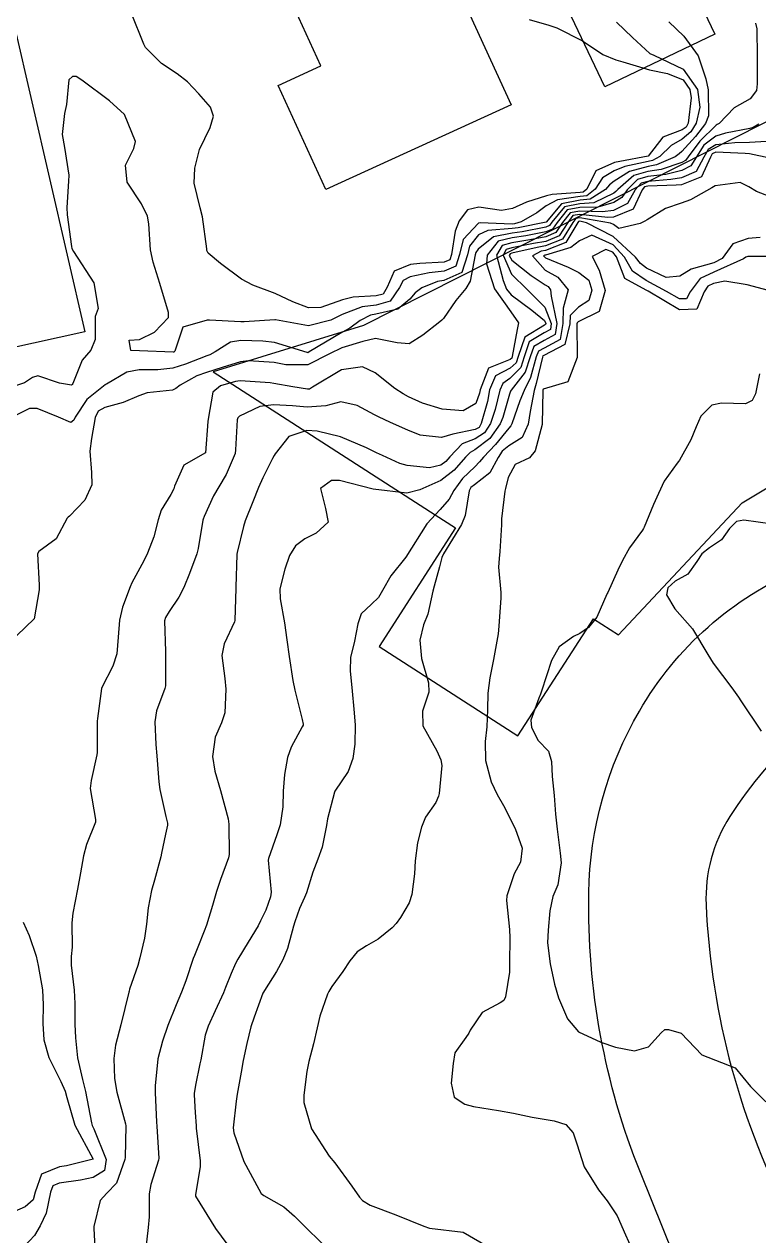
# Model space of a CAD drawing. Header units: metres. Extents: x 286371 to 293043, y 7462578 to 7466404.
# Drawn here: x 289713.3 to 289756.9, y 7464474.5 to 7464546.3 of the extents above; entities that cross this region are included whole.
import ezdxf

# ---------------------------------------------------------------- set-up
doc = ezdxf.new("R2010")
doc.units = ezdxf.units.M
doc.header["$MEASUREMENT"] = 0
for name, color, linetype in [('Curvas de Nivel 1m', 11, 'Continuous'), ('Curvas de Nivel 5m', 15, 'Continuous'), ('Edificações', 30, 'Continuous'), ('Vias primárias', 230, 'Continuous')]:
    doc.layers.add(name, color=color, linetype=linetype)

msp = doc.modelspace()

# ---------------------------------------------------------------- linework, layer by layer
at = {"layer": 'Curvas de Nivel 1m', "flags": 128}
for points, elevation in [([(289743.255, 7464546.602), (289744.419, 7464546.279), (289744.884, 7464546.111), (289746.406, 7464545.339), (289747.621, 7464544.536), (289748.39, 7464544.226), (289748.807, 7464544.098), (289750.381, 7464543.624), (289751.451, 7464543.406), (289752.372, 7464543.026), (289752.78, 7464542.458), (289752.854, 7464541.959), (289752.687, 7464540.459), (289752.562, 7464540.229), (289752.328, 7464540.068), (289751.184, 7464539.619), (289750.304, 7464538.494), (289748.624, 7464538.194), (289748.298, 7464538.127), (289747.192, 7464537.639), (289746.666, 7464536.549), (289746.456, 7464536.367), (289746.271, 7464536.347), (289744.62, 7464536.228), (289744.268, 7464536.152), (289743.09, 7464535.774), (289742.256, 7464535.396), (289741.597, 7464535.281), (289740.257, 7464535.484), (289739.583, 7464535.326), (289739.097, 7464534.662), (289738.85, 7464534.051), (289738.637, 7464532.668), (289738.536, 7464532.342), (289738.207, 7464532.211), (289736.766, 7464532.135), (289736.205, 7464532.082), (289735.23, 7464531.687), (289734.831, 7464530.725), (289734.591, 7464530.315), (289734.176, 7464530.206), (289732.797, 7464530.133), (289732.172, 7464529.974), (289730.895, 7464529.52), (289730.164, 7464529.495), (289729.22, 7464529.864), (289728.177, 7464530.361), (289726.862, 7464530.854), (289726.189, 7464531.197), (289724.944, 7464532.142), (289724.212, 7464532.739), (289724.137, 7464532.896), (289724.118, 7464532.994), (289723.867, 7464534.9), (289723.725, 7464535.43), (289723.379, 7464536.908), (289723.414, 7464537.78), (289723.692, 7464538.904), (289724.324, 7464540.21), (289724.525, 7464540.882), (289724.342, 7464541.404), (289723.653, 7464542.198), (289722.981, 7464542.905), (289722.371, 7464543.39), (289721.44, 7464543.993), (289720.498, 7464544.952), (289720.398, 7464545.137), (289719.65, 7464546.96)], 704), ([(289748.423, 7464546.456), (289749.376, 7464545.543), (289750.396, 7464544.596), (289750.636, 7464544.491), (289752.382, 7464543.657), (289753.239, 7464542.451), (289753.379, 7464541.418), (289753.152, 7464540.452), (289752.833, 7464539.95), (289752.32, 7464539.515), (289751.662, 7464539.126), (289750.994, 7464538.484), (289750.553, 7464538.238), (289750.299, 7464538.188), (289748.93, 7464537.88), (289748.291, 7464537.632), (289747.601, 7464537.218), (289747.16, 7464536.541), (289746.659, 7464536.157), (289746.268, 7464536.118), (289744.921, 7464535.918), (289744.259, 7464535.549), (289743.698, 7464535.147), (289742.778, 7464534.606), (289742.377, 7464534.477), (289742.242, 7464534.47), (289740.335, 7464534.551), (289740.242, 7464534.534), (289739.328, 7464533.558), (289739.111, 7464532.661), (289738.897, 7464531.971), (289738.199, 7464531.677), (289737.307, 7464531.579), (289736.194, 7464531.339), (289735.772, 7464531.129), (289735.559, 7464530.714), (289735.001, 7464529.892), (289734.168, 7464529.669), (289733.348, 7464529.566), (289732.159, 7464529.112), (289731.482, 7464528.778), (289730.148, 7464528.434), (289728.195, 7464528.792), (289728.154, 7464528.8), (289726.337, 7464528.676), (289726.151, 7464528.676), (289724.28, 7464528.765), (289724.152, 7464528.772), (289722.701, 7464528.361), (289722.234, 7464526.923), (289722.172, 7464526.875), (289722.123, 7464526.864), (289720.134, 7464526.944), (289719.619, 7464526.962), (289719.52, 7464527.577), (289720.134, 7464527.618), (289721.03, 7464528.052), (289721.86, 7464528.929), (289721.858, 7464529.23), (289721.333, 7464530.937), (289720.943, 7464532.204), (289720.789, 7464532.946), (289720.689, 7464534.496), (289720.602, 7464534.949), (289720.255, 7464535.677), (289719.4, 7464536.968), (289719.295, 7464537.964), (289719.804, 7464538.962), (289719.898, 7464539.373), (289719.245, 7464540.971), (289718.346, 7464541.777), (289716.72, 7464543.009), (289716.368, 7464543.231), (289716.161, 7464543.224), (289715.945, 7464543.021), (289715.798, 7464541.57), (289715.693, 7464541.024), (289715.554, 7464539.787), (289715.69, 7464539.024), (289715.932, 7464537.367), (289715.931, 7464537.02), (289715.815, 7464535.457), (289715.845, 7464535.02), (289716.092, 7464533.14), (289716.11, 7464533.016), (289716.211, 7464532.843), (289717.429, 7464530.996), (289717.688, 7464529.464), (289717.513, 7464528.994), (289717.51, 7464527.617), (289717.243, 7464526.998), (289716.73, 7464526.39), (289716.18, 7464525.013), (289716.148, 7464524.958), (289716.093, 7464524.923), (289715.392, 7464525.025), (289714.1, 7464525.463), (289713.783, 7464525.365), (289713.318, 7464525.056), (289712.401, 7464524.759)], 703), ([(289751.523, 7464546.478), (289752.412, 7464545.628), (289753.265, 7464544.451), (289753.725, 7464543.093), (289753.854, 7464542.442), (289753.888, 7464540.894), (289753.707, 7464540.444), (289753.104, 7464539.671), (289752.309, 7464538.788), (289752.142, 7464538.631), (289751.897, 7464538.471), (289750.805, 7464537.978), (289750.295, 7464537.882), (289749.206, 7464537.595), (289748.282, 7464537.024), (289748.012, 7464536.795), (289747.769, 7464536.532), (289746.86, 7464535.95), (289746.264, 7464535.894), (289745.164, 7464535.667), (289744.249, 7464534.584), (289742.603, 7464534.244), (289742.238, 7464534.207), (289740.786, 7464534.086), (289740.232, 7464533.825), (289739.704, 7464533.171), (289739.581, 7464532.654), (289739.26, 7464531.597), (289738.191, 7464531.13), (289737.803, 7464531.067), (289736.876, 7464530.694), (289736.482, 7464530.397), (289736.174, 7464530.017), (289735.458, 7464529.421), (289734.16, 7464529.123), (289733.826, 7464529.073), (289733.229, 7464528.748), (289732.61, 7464528.294), (289732.143, 7464528.039), (289730.206, 7464526.883), (289730.125, 7464526.841), (289730.083, 7464526.847), (289728.133, 7464527.445), (289727.452, 7464527.527), (289726.134, 7464527.559), (289725.537, 7464527.47), (289724.613, 7464526.887), (289724.298, 7464526.716), (289724.12, 7464526.649), (289722.866, 7464526.16), (289722.109, 7464525.924), (289721.211, 7464525.834), (289720.107, 7464525.819), (289719.382, 7464525.688), (289718.173, 7464524.983), (289718.125, 7464524.953), (289718.093, 7464524.936), (289717.016, 7464524.064), (289716.32, 7464523.011), (289716.239, 7464522.834), (289716.059, 7464522.703), (289715.328, 7464523.025), (289714.071, 7464523.53), (289713.602, 7464523.521), (289712.664, 7464523.065)], 702), ([(289756.667, 7464546.391), (289756.756, 7464546.052), (289756.761, 7464544.389), (289756.762, 7464542.789), (289756.729, 7464542.397), (289756.357, 7464541.902), (289755.402, 7464541.365), (289754.513, 7464540.432), (289754.389, 7464540.378), (289754.333, 7464540.349), (289753.367, 7464539.4), (289752.668, 7464538.459), (289752.514, 7464538.248), (289752.299, 7464538.124), (289751.067, 7464537.709), (289750.29, 7464537.586), (289749.446, 7464537.347), (289748.504, 7464536.521), (289748.396, 7464536.398), (289748.271, 7464536.299), (289747.075, 7464535.729), (289746.261, 7464535.674), (289745.333, 7464535.493), (289744.582, 7464534.579), (289744.443, 7464534.379), (289744.24, 7464534.289), (289742.831, 7464534.01), (289742.234, 7464533.939), (289741.138, 7464533.724), (289740.219, 7464532.992), (289740.079, 7464532.784), (289740.045, 7464532.647), (289739.746, 7464531.095), (289739.494, 7464530.655), (289738.892, 7464529.945), (289738.157, 7464528.866), (289738.061, 7464528.77), (289737.949, 7464528.678), (289736.945, 7464527.889), (289736.134, 7464527.363), (289735.415, 7464527.435), (289734.138, 7464527.68), (289733.373, 7464527.508), (289732.13, 7464527.136), (289731.395, 7464526.779), (289730.114, 7464526.116), (289728.81, 7464526.128), (289728.115, 7464526.258), (289726.608, 7464526.366), (289726.116, 7464526.306), (289725.032, 7464525.959), (289724.106, 7464525.672), (289723.538, 7464525.467), (289722.551, 7464524.918), (289722.297, 7464524.716), (289722.09, 7464524.624), (289720.582, 7464524.452), (289720.084, 7464524.29), (289719.158, 7464523.888), (289718.073, 7464523.596), (289717.689, 7464523.371), (289717.509, 7464522.993), (289717.292, 7464521.749), (289717.179, 7464520.997), (289717.286, 7464519.724), (289717.306, 7464518.995), (289716.9, 7464518.091), (289715.976, 7464517.147), (289715.902, 7464517.088), (289715.85, 7464517.016), (289715.183, 7464515.798), (289714.161, 7464515.041), (289714.079, 7464514.905), (289714.183, 7464513.04), (289714.174, 7464512.777), (289713.884, 7464511.044), (289712.856, 7464510.073)], 701), ([(289757.332, 7464539.376), (289756.318, 7464539.321), (289755.439, 7464539.296), (289754.315, 7464539.174), (289753.86, 7464538.892), (289753.607, 7464538.445), (289753.146, 7464537.597), (289752.285, 7464537.211), (289751.644, 7464537.114), (289750.282, 7464537.006), (289749.882, 7464536.899), (289749.535, 7464536.506), (289749.076, 7464535.698), (289748.255, 7464535.287), (289747.594, 7464535.195), (289746.254, 7464535.246), (289745.67, 7464535.146), (289745.222, 7464534.57), (289744.834, 7464533.976), (289744.231, 7464533.723), (289743.282, 7464533.545), (289742.225, 7464533.369), (289741.639, 7464533.207), (289741.31, 7464532.628), (289741.697, 7464531.116), (289741.908, 7464530.619), (289742.179, 7464530.276), (289743.398, 7464529.364), (289744.157, 7464528.751), (289744.232, 7464528.583), (289744.223, 7464528.513), (289744.152, 7464528.474), (289742.984, 7464527.759), (289742.588, 7464526.607), (289742.482, 7464526.243), (289742.11, 7464525.921), (289741.259, 7464525.469), (289740.898, 7464524.632), (289740.766, 7464523.948), (289740.408, 7464522.639), (289740.278, 7464522.413), (289740.049, 7464522.294), (289738.709, 7464522.007), (289738.047, 7464521.801), (289736.788, 7464521.955), (289736.055, 7464522.238), (289735.725, 7464522.377), (289734.974, 7464522.726), (289734.351, 7464523.021), (289734.07, 7464523.163), (289733.037, 7464523.714), (289732.081, 7464523.918), (289731.182, 7464523.683), (289730.076, 7464523.617), (289729.2, 7464523.695), (289728.078, 7464523.743), (289727.27, 7464523.653), (289726.067, 7464523.08), (289725.959, 7464522.973), (289725.927, 7464522.867), (289725.836, 7464521.069), (289725.798, 7464520.868), (289725.279, 7464519.611), (289724.831, 7464518.882), (289724.524, 7464518.358), (289723.978, 7464517.13), (289723.904, 7464516.966), (289723.886, 7464516.896), (289723.621, 7464515.228), (289723.54, 7464514.901), (289723.093, 7464513.734), (289722.754, 7464512.912), (289722.471, 7464512.347), (289721.885, 7464511.492), (289721.666, 7464511.14), (289721.62, 7464510.928), (289721.669, 7464509.105), (289721.672, 7464508.927), (289721.667, 7464507.076), (289721.637, 7464506.927), (289721.142, 7464505.586), (289721.038, 7464504.936), (289721.097, 7464503.601), (289721.154, 7464502.933), (289721.279, 7464501.383), (289721.343, 7464500.93), (289721.7, 7464499.32), (289721.798, 7464498.923), (289721.799, 7464498.817), (289721.684, 7464498.283), (289721.439, 7464497.156), (289721.391, 7464496.929), (289721.022, 7464495.555), (289720.839, 7464494.936), (289720.644, 7464493.914), (289720.546, 7464492.94), (289720.423, 7464492.111), (289720.16, 7464490.946), (289720.027, 7464490.487), (289719.546, 7464489.072), (289719.511, 7464488.955), (289719.498, 7464488.91), (289719.02, 7464486.972), (289718.712, 7464485.76), (289718.619, 7464484.977), (289718.653, 7464483.79), (289718.797, 7464482.974), (289719.305, 7464481.087), (289719.324, 7464480.966), (289719.274, 7464479.088), (289719.266, 7464478.966), (289718.775, 7464477.572), (289718.194, 7464476.982), (289717.794, 7464476.55), (289717.433, 7464474.993), (289717.428, 7464474.888), (289717.52, 7464472.991)], 699), ([(289757.515, 7464538.386), (289756.307, 7464538.63), (289756.062, 7464538.654), (289754.309, 7464538.742), (289754.106, 7464538.638), (289754.004, 7464538.439), (289753.463, 7464537.27), (289752.279, 7464536.81), (289751.962, 7464536.786), (289750.277, 7464536.72), (289750.097, 7464536.677), (289749.958, 7464536.499), (289749.416, 7464535.348), (289748.249, 7464534.873), (289747.906, 7464534.872), (289746.251, 7464535.037), (289745.839, 7464534.972), (289745.531, 7464534.565), (289745.03, 7464533.775), (289744.227, 7464533.447), (289743.507, 7464533.313), (289742.221, 7464533.065), (289741.88, 7464532.959), (289741.704, 7464532.622), (289742.197, 7464531.501), (289743.123, 7464530.6), (289744.168, 7464529.534), (289744.555, 7464528.578), (289744.509, 7464528.216), (289744.145, 7464528.011), (289743.254, 7464527.481), (289742.941, 7464526.602), (289742.746, 7464525.97), (289742.098, 7464525.305), (289741.693, 7464525.019), (289741.504, 7464524.623), (289741.223, 7464523.475), (289740.947, 7464522.631), (289740.595, 7464522.087), (289740.04, 7464521.737), (289739.27, 7464521.425), (289738.531, 7464520.667), (289738.307, 7464520.383), (289738.016, 7464520.162), (289737.329, 7464520.003), (289736.016, 7464520.152), (289735.58, 7464520.275), (289734.54, 7464520.734), (289734.2, 7464520.905), (289734.038, 7464520.982), (289733.597, 7464521.195), (289732.05, 7464521.854), (289730.663, 7464522.187), (289730.055, 7464522.216), (289728.993, 7464521.877), (289728.175, 7464520.832), (289728.126, 7464520.74), (289728.03, 7464520.565), (289727.441, 7464519.415), (289727.194, 7464518.847), (289726.854, 7464517.989), (289726.397, 7464516.858), (289726.296, 7464516.531), (289725.936, 7464514.982), (289725.915, 7464514.884), (289725.912, 7464514.865), (289725.848, 7464512.923), (289725.845, 7464512.865), (289725.788, 7464510.953), (289725.769, 7464510.866), (289725.157, 7464509.573), (289725.026, 7464508.877), (289725.191, 7464507.507), (289725.263, 7464506.873), (289725.187, 7464505.479), (289724.988, 7464504.876), (289724.627, 7464504.026), (289724.463, 7464502.884), (289724.605, 7464502.018), (289724.939, 7464500.876), (289725.388, 7464499.18), (289725.429, 7464498.868), (289725.46, 7464497.075), (289725.417, 7464496.868), (289724.931, 7464495.589), (289724.692, 7464494.879), (289724.468, 7464494.035), (289724.116, 7464492.887), (289723.971, 7464492.516), (289723.584, 7464491.574), (289723.392, 7464491.082), (289723.323, 7464490.898), (289722.886, 7464489.573), (289722.633, 7464488.908), (289722.303, 7464488.142), (289721.823, 7464486.92), (289721.5, 7464485.995), (289721.228, 7464484.938), (289721.064, 7464483.337), (289721.066, 7464482.94), (289721.151, 7464481.215), (289721.169, 7464480.938), (289721.274, 7464479.058), (289721.255, 7464478.937), (289720.807, 7464477.501), (289720.711, 7464476.944), (289720.703, 7464475.578), (289720.652, 7464474.945), (289720.512, 7464473.74)], 698), ([(289758.263, 7464535.816), (289756.735, 7464536.398), (289756.278, 7464536.676), (289755.759, 7464536.935), (289754.279, 7464536.743), (289754.083, 7464536.631), (289753.761, 7464536.442), (289752.809, 7464535.913), (289752.263, 7464535.704), (289751.333, 7464535.404), (289750.247, 7464534.721), (289750.1, 7464534.643), (289749.827, 7464534.501), (289748.555, 7464534.204), (289748.243, 7464534.456), (289748.072, 7464534.527), (289746.248, 7464534.836), (289746.007, 7464534.799), (289745.831, 7464534.561), (289745.224, 7464533.575), (289744.223, 7464533.173), (289743.729, 7464533.085), (289742.216, 7464532.745), (289742.119, 7464532.712), (289742.068, 7464532.617), (289742.21, 7464532.33), (289743.362, 7464531.431), (289744.188, 7464530.872), (289744.367, 7464530.762), (289744.516, 7464530.579), (289744.557, 7464530.2), (289744.886, 7464528.573), (289744.793, 7464527.922), (289744.139, 7464527.561), (289743.523, 7464527.204), (289743.299, 7464526.597), (289743.011, 7464525.696), (289742.175, 7464524.613), (289742.138, 7464524.558), (289742.08, 7464524.373), (289741.679, 7464523.003), (289741.527, 7464522.622), (289740.917, 7464521.755), (289740.031, 7464521.082), (289739.755, 7464520.923), (289739.46, 7464520.653), (289738.796, 7464519.879), (289738.003, 7464519.26), (289736.764, 7464518.699), (289735.991, 7464518.503), (289733.994, 7464518.744), (289732.004, 7464519.254), (289731.525, 7464519.261), (289730.869, 7464518.791), (289731.173, 7464517.594), (289731.315, 7464516.784), (289730.618, 7464516.131), (289729.949, 7464515.803), (289729.382, 7464515.376), (289729.032, 7464514.818), (289728.747, 7464513.997), (289728.466, 7464512.826), (289728.473, 7464512.248), (289728.737, 7464510.821), (289728.879, 7464509.799), (289729.004, 7464508.817), (289729.235, 7464507.401), (289729.355, 7464506.811), (289729.788, 7464505.07), (289729.841, 7464504.804), (289729.837, 7464504.75), (289729.782, 7464504.637), (289729.132, 7464503.445), (289728.917, 7464502.817), (289728.742, 7464501.816), (289728.664, 7464500.82), (289728.632, 7464499.899), (289728.472, 7464498.823), (289728.271, 7464498.24), (289727.777, 7464496.833), (289727.769, 7464496.726), (289727.939, 7464494.83), (289727.907, 7464494.553), (289727.618, 7464493.775), (289727.318, 7464493.13), (289727.166, 7464492.841), (289726.576, 7464491.863), (289725.957, 7464490.859), (289725.824, 7464490.607), (289725.561, 7464490.008), (289725.232, 7464489.186), (289725.108, 7464488.871), (289724.618, 7464487.788), (289724.202, 7464486.884), (289724.037, 7464486.355), (289723.764, 7464484.89), (289723.718, 7464484.653), (289723.461, 7464483.382), (289723.371, 7464482.896), (289723.367, 7464482.811), (289723.437, 7464481.764), (289723.486, 7464480.964), (289723.487, 7464480.903), (289723.49, 7464480.836), (289723.723, 7464478.899), (289723.734, 7464478.544), (289723.45, 7464476.903), (289723.462, 7464476.793), (289724.647, 7464474.885), (289725.31, 7464473.965)], 697), ([(289756.946, 7464533.678), (289756.228, 7464533.624), (289755.333, 7464533.307), (289754.69, 7464532.427), (289754.2, 7464532.168), (289752.863, 7464531.793), (289752.192, 7464531.374), (289751.364, 7464531.304), (289750.205, 7464531.859), (289749.843, 7464532.134), (289749.545, 7464532.504), (289748.232, 7464533.744), (289746.648, 7464534.548), (289746.245, 7464534.636), (289746.176, 7464534.624), (289746.13, 7464534.556), (289745.42, 7464533.372), (289744.219, 7464532.899), (289743.951, 7464532.856), (289743.445, 7464532.596), (289744.201, 7464531.738), (289744.94, 7464531.318), (289745.551, 7464530.564), (289745.258, 7464529.477), (289745.253, 7464528.568), (289745.081, 7464527.625), (289744.132, 7464527.114), (289743.793, 7464526.925), (289743.666, 7464526.591), (289743.321, 7464525.375), (289742.954, 7464524.601), (289742.694, 7464523.985), (289742.224, 7464522.612), (289742.16, 7464522.505), (289742.05, 7464522.37), (289741.258, 7464521.404), (289740.541, 7464520.637), (289740.298, 7464520.362), (289740.016, 7464520.075), (289739.291, 7464519.369), (289738.778, 7464518.663), (289738.501, 7464518.152), (289737.977, 7464517.543), (289737.167, 7464516.69), (289735.934, 7464514.714), (289735.037, 7464513.608), (289734.54, 7464512.735), (289734.31, 7464512.326), (289733.892, 7464511.915), (289733.281, 7464511.356), (289733.075, 7464510.756), (289732.884, 7464509.733), (289732.655, 7464508.762), (289732.629, 7464507.966), (289732.754, 7464506.76), (289732.855, 7464505.702), (289732.924, 7464504.757), (289732.901, 7464503.624), (289732.786, 7464502.759), (289732.518, 7464501.988), (289731.725, 7464500.831), (289731.702, 7464500.797), (289731.696, 7464500.775), (289731.289, 7464499.192), (289731.223, 7464498.782), (289730.961, 7464497.499), (289730.704, 7464496.789), (289730.416, 7464496.029), (289730.033, 7464494.798), (289729.918, 7464494.512), (289729.62, 7464493.858), (289729.345, 7464493.071), (289729.271, 7464492.809), (289728.903, 7464491.496), (289728.632, 7464490.819), (289728.266, 7464490.121), (289727.547, 7464489.006), (289727.482, 7464488.899), (289727.451, 7464488.836), (289726.939, 7464487.427), (289726.746, 7464486.846), (289726.494, 7464485.855), (289726.289, 7464484.852), (289726.162, 7464484.166), (289725.93, 7464482.857), (289725.865, 7464482.439), (289725.697, 7464480.86), (289725.72, 7464480.558), (289726.326, 7464478.856), (289726.693, 7464478.168), (289727.356, 7464476.965), (289727.499, 7464476.832), (289728.692, 7464476.165), (289729.336, 7464475.606), (289730.149, 7464474.792), (289731.308, 7464473.674)], 696), ([(289758.035, 7464530.377), (289756.181, 7464530.861), (289754.848, 7464531.089), (289754.182, 7464530.945), (289753.84, 7464530.781), (289753.629, 7464530.443), (289753.187, 7464529.421), (289752.158, 7464529.392), (289750.305, 7464530.493), (289750.185, 7464530.549), (289748.923, 7464531.242), (289748.426, 7464532.521), (289748.218, 7464532.801), (289747.797, 7464532.955), (289746.987, 7464532.543), (289747.407, 7464531.742), (289747.746, 7464530.531), (289747.407, 7464529.288), (289746.156, 7464528.677), (289746.091, 7464528.62), (289746.082, 7464528.556), (289746.086, 7464526.584), (289746.084, 7464526.555), (289745.542, 7464525.116), (289744.086, 7464524.677), (289744.057, 7464524.612), (289744.052, 7464524.585), (289744.014, 7464522.626), (289744.016, 7464522.585), (289743.608, 7464521.013), (289743.271, 7464520.596), (289742.414, 7464520.212), (289742.006, 7464519.437), (289741.838, 7464518.775), (289741.804, 7464518.617), (289741.606, 7464516.983), (289741.597, 7464516.62), (289741.513, 7464515.048), (289741.457, 7464514.622), (289741.42, 7464514.118), (289741.56, 7464512.621), (289741.568, 7464512.289), (289741.455, 7464510.623), (289741.398, 7464510.155), (289741.135, 7464508.635), (289740.917, 7464507.548), (289740.801, 7464506.64), (289740.769, 7464505.67), (289740.729, 7464504.64), (289740.636, 7464503.776), (289740.648, 7464502.641), (289740.998, 7464501.372), (289741.349, 7464500.63), (289741.714, 7464499.982), (289742.416, 7464498.614), (289742.835, 7464497.448), (289742.738, 7464496.608), (289742.35, 7464495.918), (289741.916, 7464494.62), (289741.91, 7464494.341), (289742.077, 7464492.617), (289742.092, 7464492.119), (289742.084, 7464490.617), (289742.086, 7464490.094), (289741.852, 7464488.62), (289741.739, 7464488.413), (289741.529, 7464488.26), (289740.454, 7464487.706), (289739.741, 7464486.651), (289739.675, 7464486.478), (289739.497, 7464486.204), (289738.847, 7464485.301), (289738.732, 7464484.666), (289738.629, 7464483.495), (289738.801, 7464482.664), (289739.438, 7464482.266), (289739.954, 7464482.129), (289741.433, 7464481.881), (289742.326, 7464481.716), (289743.428, 7464481.491), (289744.738, 7464481.261), (289745.421, 7464481.048), (289745.853, 7464480.558), (289746.064, 7464479.895), (289746.512, 7464478.548), (289747.364, 7464477.174), (289747.876, 7464476.527), (289748.457, 7464475.634), (289748.957, 7464474.51), (289749.312, 7464473.717)], 694), ([(289756.901, 7464525.593), (289756.662, 7464524.396), (289756.469, 7464524.008), (289756.075, 7464523.815), (289754.65, 7464523.851), (289754.073, 7464523.73), (289753.429, 7464523.078), (289753.161, 7464522.448), (289752.832, 7464521.663), (289752.166, 7464520.462), (289752.105, 7464520.381), (289752.021, 7464520.284), (289751.259, 7464519.222), (289750.908, 7464518.481), (289750.629, 7464517.841), (289750.069, 7464516.493), (289750.036, 7464516.42), (289749.961, 7464516.32), (289749.189, 7464515.262), (289748.787, 7464514.512), (289748.502, 7464513.939), (289747.905, 7464512.618), (289747.872, 7464512.557), (289747.86, 7464512.525), (289747.267, 7464511.15), (289746.774, 7464510.541), (289746.245, 7464510.172), (289745.866, 7464510.004), (289745.023, 7464509.4), (289744.572, 7464508.574), (289743.982, 7464506.757), (289743.925, 7464506.592), (289743.81, 7464506.344), (289743.354, 7464505.038), (289743.378, 7464504.601), (289743.773, 7464503.833), (289744.386, 7464503.205), (289744.578, 7464502.582), (289744.615, 7464501.707), (289744.725, 7464500.579), (289744.813, 7464499.472), (289744.908, 7464498.576), (289745.092, 7464497.153), (289745.143, 7464496.572), (289744.942, 7464495.278), (289744.647, 7464494.579), (289744.468, 7464493.731), (289744.381, 7464492.583), (289744.343, 7464491.829), (289744.482, 7464490.581), (289744.754, 7464489.368), (289744.99, 7464488.573), (289745.515, 7464487.313), (289746.168, 7464486.554), (289747.495, 7464485.94), (289748.369, 7464485.644), (289749.488, 7464485.429), (289750.324, 7464485.66), (289751.067, 7464486.481), (289751.3, 7464486.685), (289751.507, 7464486.694), (289752.268, 7464486.463), (289753.485, 7464485.193), (289755.474, 7464484.414), (289756.367, 7464483.305), (289757.281, 7464482.387)], 693), ([(289757.678, 7464516.669), (289755.972, 7464516.903), (289755.554, 7464516.827), (289755.122, 7464516.417), (289754.645, 7464515.733), (289753.947, 7464515.274), (289753.483, 7464514.899), (289753.182, 7464514.446), (289752.666, 7464513.71), (289751.916, 7464513.277), (289751.481, 7464512.9), (289751.386, 7464512.472), (289751.892, 7464511.647), (289752.927, 7464510.449), (289753.852, 7464508.944), (289754.165, 7464508.43), (289755.274, 7464506.961), (289755.668, 7464506.407), (289755.811, 7464506.19), (289757.015, 7464504.386)], 692), ([(289713.234, 7464493.06), (289713.592, 7464492.269), (289713.995, 7464491.048), (289714.132, 7464490.479), (289714.374, 7464489.042), (289714.421, 7464488.151), (289714.391, 7464487.041), (289714.46, 7464486.08), (289714.754, 7464485.035), (289715.463, 7464483.606), (289715.721, 7464483.02), (289715.817, 7464482.65), (289716.306, 7464481.011), (289717.394, 7464478.994), (289715.801, 7464478.605), (289715.387, 7464478.54), (289714.322, 7464478.098), (289713.951, 7464477.046), (289713.826, 7464476.579), (289713.351, 7464476.159), (289712.578, 7464475.833)], 701)]:
    msp.add_lwpolyline(points, dxfattribs=dict(at, elevation=elevation))
at = {"layer": 'Curvas de Nivel 5m', "flags": 128}
for points, elevation in [([(289756.865, 7464540.396), (289756.529, 7464540.203), (289756.33, 7464540.152), (289754.887, 7464539.865), (289754.323, 7464539.683), (289753.613, 7464539.147), (289753.166, 7464538.452), (289752.83, 7464537.923), (289752.292, 7464537.646), (289751.346, 7464537.42), (289750.286, 7464537.293), (289749.663, 7464537.125), (289749.059, 7464536.513), (289748.737, 7464536.048), (289748.262, 7464535.754), (289747.32, 7464535.476), (289746.258, 7464535.458), (289745.501, 7464535.32), (289744.908, 7464534.574), (289744.639, 7464534.178), (289744.235, 7464534.005), (289743.057, 7464533.777), (289742.23, 7464533.66), (289741.4, 7464533.453), (289740.751, 7464532.636), (289740.721, 7464532.122), (289741.182, 7464530.629), (289742.164, 7464529.259), (289742.616, 7464528.608), (289742.532, 7464528.225), (289742.246, 7464526.613), (289742.219, 7464526.516), (289742.121, 7464526.444), (289740.826, 7464525.918), (289740.332, 7464524.641), (289740.299, 7464524.432), (289740.078, 7464523.827), (289739.326, 7464523.398), (289738.076, 7464523.497), (289736.925, 7464523.848), (289736.087, 7464524.226), (289735.77, 7464524.391), (289735.286, 7464524.717), (289734.108, 7464525.649), (289733.356, 7464525.993), (289732.11, 7464525.829), (289730.401, 7464524.8), (289730.214, 7464524.681), (289730.092, 7464524.671), (289729.234, 7464524.817), (289728.097, 7464525.022), (289727.885, 7464525.049), (289726.099, 7464525.168), (289725.835, 7464525.131), (289724.944, 7464524.882), (289724.485, 7464524.492), (289724.204, 7464522.892), (289724.195, 7464522.76), (289724.048, 7464520.894), (289722.761, 7464520.175), (289722.21, 7464518.921), (289722.165, 7464518.759), (289721.997, 7464518.426), (289721.412, 7464517.503), (289721.238, 7464516.935), (289720.975, 7464515.923), (289720.599, 7464514.945), (289720.384, 7464514.501), (289719.924, 7464513.616), (289719.688, 7464513.187), (289719.572, 7464512.96), (289719.118, 7464511.737), (289718.939, 7464510.969), (289718.869, 7464509.964), (289718.783, 7464508.97), (289718.554, 7464508.253), (289717.903, 7464506.983), (289717.881, 7464506.915), (289717.804, 7464506.333), (289717.637, 7464505.136), (289717.625, 7464504.987), (289717.622, 7464503.12), (289717.609, 7464502.987), (289717.264, 7464501.459), (289717.216, 7464500.992), (289717.528, 7464499.155), (289717.518, 7464498.987), (289716.996, 7464497.672), (289716.817, 7464496.997), (289716.625, 7464495.981), (289716.458, 7464495.008), (289716.181, 7464493.582), (289716.12, 7464493.014), (289716.137, 7464491.568), (289716.082, 7464491.017), (289716.074, 7464490.509), (289716.259, 7464489.014), (289716.306, 7464488.239), (289716.306, 7464487.013), (289716.328, 7464486.186), (289716.448, 7464485.01), (289716.749, 7464483.721), (289716.939, 7464483.002), (289717.281, 7464481.142), (289717.322, 7464480.996), (289717.421, 7464480.792), (289718.161, 7464478.983), (289718.053, 7464478.315), (289717.378, 7464477.915), (289716.634, 7464477.747), (289715.372, 7464477.576), (289714.991, 7464477.409), (289714.852, 7464477.032), (289714.588, 7464475.793), (289714.234, 7464475.041), (289713.899, 7464474.469), (289713.316, 7464473.831)], 700), ([(289758.03, 7464532.555), (289756.207, 7464532.545), (289756.104, 7464532.508), (289755.953, 7464532.408), (289754.192, 7464531.622), (289753.388, 7464531.249), (289752.805, 7464530.455), (289752.58, 7464530.046), (289752.168, 7464530.033), (289751.387, 7464530.476), (289750.194, 7464531.129), (289749.382, 7464531.687), (289748.897, 7464532.514), (289748.225, 7464533.249), (289746.967, 7464533.81), (289746.228, 7464533.487), (289745.711, 7464533.073), (289744.215, 7464532.631), (289744.174, 7464532.625), (289744.097, 7464532.586), (289744.212, 7464532.474), (289745.555, 7464531.915), (289746.2, 7464531.609), (289746.782, 7464531.135), (289746.954, 7464530.543), (289746.787, 7464529.93), (289746.169, 7464529.546), (289745.676, 7464529.047), (289745.649, 7464528.562), (289745.366, 7464527.329), (289744.125, 7464526.681), (289744.064, 7464526.646), (289744.038, 7464526.586), (289743.665, 7464525.019), (289743.545, 7464524.593), (289743.314, 7464523.347), (289743.186, 7464522.597), (289742.829, 7464521.816), (289742.034, 7464521.309), (289741.651, 7464520.999), (289741.399, 7464520.624), (289740.92, 7464519.722), (289740, 7464519.011), (289739.794, 7464518.85), (289739.687, 7464518.649), (289739.443, 7464517.181), (289739.231, 7464516.655), (289738.168, 7464514.91), (289738.069, 7464514.682), (289737.926, 7464514.133), (289737.613, 7464512.984), (289737.542, 7464512.69), (289737.241, 7464511.336), (289736.971, 7464510.698), (289736.768, 7464509.793), (289736.855, 7464508.699), (289737.267, 7464507.249), (289737.286, 7464506.692), (289736.914, 7464505.581), (289736.936, 7464504.697), (289737.762, 7464503.211), (289738.015, 7464502.681), (289738.07, 7464502.359), (289737.907, 7464500.682), (289737.877, 7464500.527), (289737.716, 7464500.15), (289737.102, 7464499.294), (289736.857, 7464498.697), (289736.619, 7464497.762), (289736.484, 7464496.702), (289736.44, 7464495.915), (289736.281, 7464494.705), (289736.131, 7464494.203), (289735.613, 7464493.328), (289735.348, 7464492.978), (289735.122, 7464492.722), (289734.281, 7464492.046), (289733.588, 7464491.647), (289733.044, 7464491.29), (289732.616, 7464490.759), (289732.195, 7464490.135), (289731.551, 7464489.232), (289731.373, 7464488.951), (289731.281, 7464488.778), (289730.838, 7464487.471), (289730.67, 7464486.787), (289730.449, 7464485.841), (289730.183, 7464484.794), (289730.066, 7464484.201), (289729.882, 7464482.798), (289729.888, 7464482.355), (289730.339, 7464480.791), (289731.39, 7464479.168), (289731.716, 7464478.769), (289732.726, 7464477.392), (289733.177, 7464476.747), (289733.351, 7464476.538), (289733.817, 7464476.268), (289735.339, 7464475.701), (289737.008, 7464475.01), (289737.327, 7464474.911), (289739.324, 7464474.654), (289741.307, 7464473.52)], 695)]:
    msp.add_lwpolyline(points, dxfattribs=dict(at, elevation=elevation))
at = {"layer": 'Edificações'}
for points in [[(289732.515, 7464557.012), (289739.325, 7464560.259), (289739.325, 7464560.259), (289737.255, 7464564.601), (289743.777, 7464567.711), (289754.256, 7464545.73), (289747.734, 7464542.621), (289744.563, 7464549.271), (289744.563, 7464549.271), (289739.726, 7464546.885), (289742.169, 7464541.55), (289731.18, 7464536.517), (289728.351, 7464542.694), (289730.898, 7464543.86), (289730.898, 7464543.86), (289730.898, 7464543.86), (289724.369, 7464558.118), (289730.684, 7464561.01)], [(289704.988, 7464532.826), (289706.488, 7464525.782), (289698.895, 7464524.307), (289695.395, 7464542.331), (289702.6, 7464544.042), (289703.461, 7464539.999), (289706.625, 7464540.605), (289705.807, 7464544.605), (289712.702, 7464546.278), (289716.886, 7464528.076), (289709.434, 7464526.433), (289708.021, 7464533.417)], [(289724.498, 7464525.706), (289737.672, 7464517.224), (289738.882, 7464516.445), (289734.35, 7464509.406), (289742.582, 7464504.107), (289747.057, 7464511.058), (289748.55, 7464510.096), (289755.885, 7464517.931), (289764.549, 7464523.144), (289766.698, 7464519.572), (289776.827, 7464525.666), (289765.416, 7464544.636), (289752.083, 7464537.897), (289733.42, 7464528.463), (289724.498, 7464525.706)]]:
    msp.add_lwpolyline(points, close=True, dxfattribs=at)
at = {"layer": 'Vias primárias'}
for points in [[(289759.753, 7464454.532), (289753.143, 7464469.989), (289749.842, 7464478.197, -0.100299), (289746.782, 7464494.789, -0.127452), (289749.781, 7464505.577, -0.162435), (289759.315, 7464514.008)], [(289765.129, 7464508.412, 0.131756), (289755.146, 7464499.315, 0.154619), (289753.743, 7464494.102, 0.11143), (289758.865, 7464475.284)]]:
    msp.add_lwpolyline(points, format="xyb", dxfattribs=at)

doc.saveas('drawing.dxf')
